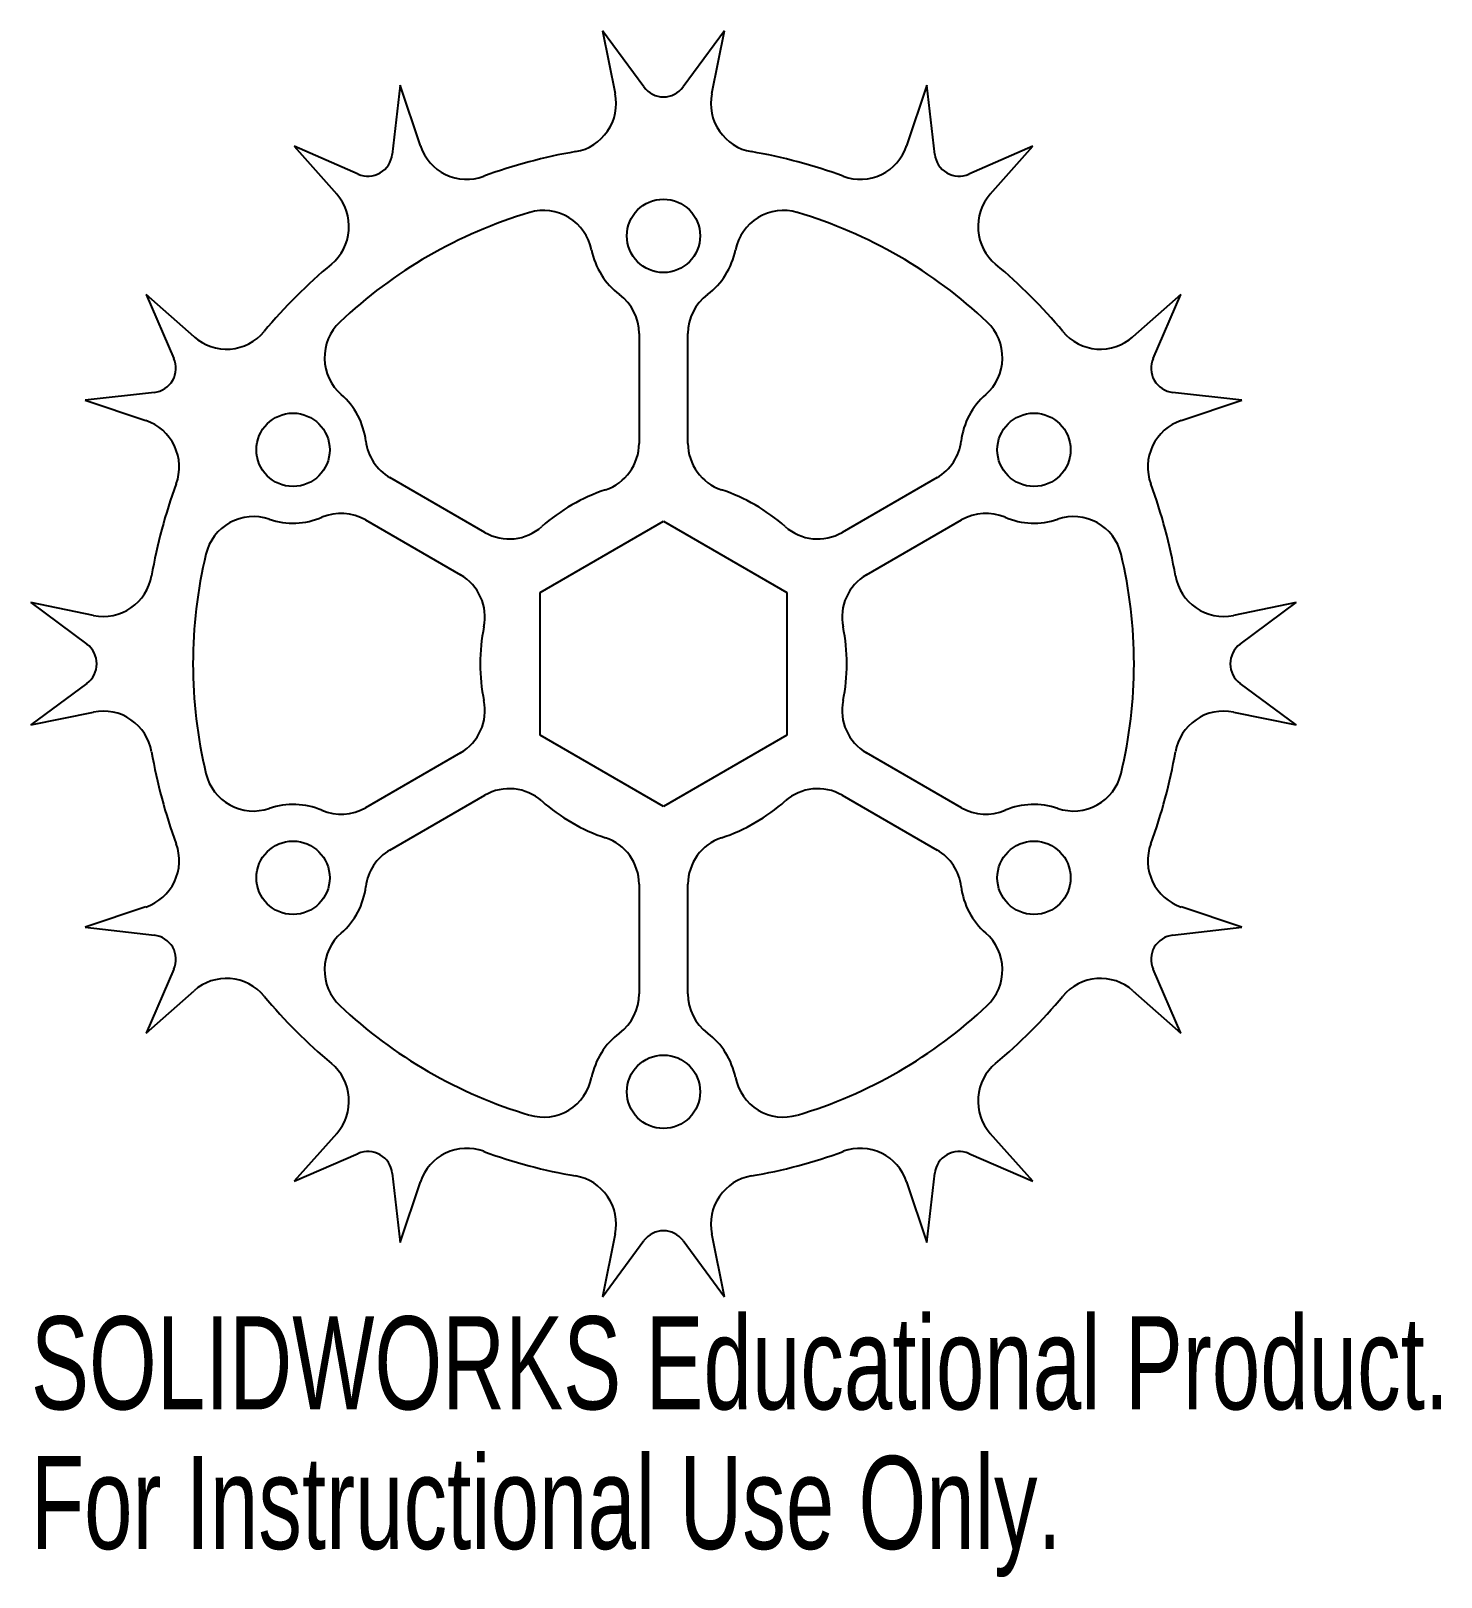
# Model space of a CAD drawing. Header units: inches. Extents: x -1.29 to 1.59, y -1.87 to 1.29.
import ezdxf

# ---------------------------------------------------------------- set-up
doc = ezdxf.new("R2010")
doc.units = ezdxf.units.IN
doc.header["$MEASUREMENT"] = 0
doc.styles.add('SLDTEXTSTYLE0', font='TXT', dxfattribs={"width": 0.7})

msp = doc.modelspace()

# ---------------------------------------------------------------- linework, layer by layer
at = {"color": 7, "linetype": 'Continuous', "lineweight": 25}
for p, q in [((-0.125, 1.294), (-0.0989, 1.1657)), ((-0.0402, 1.1794), (-0.125, 1.294)), ((0.125, 1.294), (0.0402, 1.1794)), ((0.0989, 1.1657), (0.125, 1.294)), ((-0.5387, 1.1831), (-0.5549, 1.0415)), ((-0.4972, 1.0589), (-0.5387, 1.1831)), ((0.5387, 1.1831), (0.4972, 1.0589)), ((0.5549, 1.0415), (0.5387, 1.1831)), ((-0.7552, 1.0581), (-0.6685, 0.9601)), ((-0.6245, 1.0013), (-0.7552, 1.0581)), ((0.7552, 1.0581), (0.6245, 1.0013)), ((0.6685, 0.9601), (0.7552, 1.0581)), ((-1.0581, 0.7552), (-1.0013, 0.6245)), ((-0.9601, 0.6685), (-1.0581, 0.7552)), ((1.0581, 0.7552), (0.9601, 0.6685)), ((1.0013, 0.6245), (1.0581, 0.7552)), ((-0.05, 0.675), (-0.05, 0.4507)), ((0.05, 0.4507), (0.05, 0.675)), ((-1.0415, 0.5549), (-1.1831, 0.5387)), ((-1.1831, 0.5387), (-1.0589, 0.4972)), ((1.1831, 0.5387), (1.0415, 0.5549)), ((1.0589, 0.4972), (1.1831, 0.5387)), ((-0.3653, 0.2686), (-0.5596, 0.3808)), ((0.5596, 0.3808), (0.3653, 0.2686)), ((-0.6096, 0.2942), (-0.4153, 0.182)), ((-0.2525, 0.1458), (0, 0.2916)), ((0, 0.2916), (0.2525, 0.1458)), ((0.4153, 0.182), (0.6096, 0.2942)), ((-0.2525, -0.1458), (-0.2525, 0.1458)), ((0.2525, 0.1458), (0.2525, -0.1458)), ((-1.294, 0.125), (-1.1794, 0.0402)), ((-1.1657, 0.0989), (-1.294, 0.125)), ((1.294, 0.125), (1.1657, 0.0989)), ((1.1794, 0.0402), (1.294, 0.125)), ((-1.1794, -0.0402), (-1.294, -0.125)), ((1.294, -0.125), (1.1794, -0.0402)), ((-1.294, -0.125), (-1.1657, -0.0989)), ((1.1657, -0.0989), (1.294, -0.125)), ((0, -0.2916), (-0.2525, -0.1458)), ((0.2525, -0.1458), (0, -0.2916)), ((-0.4153, -0.182), (-0.6096, -0.2942)), ((0.6096, -0.2942), (0.4153, -0.182)), ((-0.5596, -0.3808), (-0.3653, -0.2686)), ((0.3653, -0.2686), (0.5596, -0.3808)), ((-0.05, -0.4507), (-0.05, -0.675)), ((0.05, -0.675), (0.05, -0.4507)), ((-1.0589, -0.4972), (-1.1831, -0.5387)), ((1.1831, -0.5387), (1.0589, -0.4972)), ((-1.1831, -0.5387), (-1.0415, -0.5549)), ((1.0415, -0.5549), (1.1831, -0.5387)), ((-1.0013, -0.6245), (-1.0581, -0.7552)), ((1.0581, -0.7552), (1.0013, -0.6245)), ((-1.0581, -0.7552), (-0.9601, -0.6685)), ((0.9601, -0.6685), (1.0581, -0.7552)), ((-0.6685, -0.9601), (-0.7552, -1.0581)), ((0.7552, -1.0581), (0.6685, -0.9601)), ((-0.7552, -1.0581), (-0.6245, -1.0013)), ((0.6245, -1.0013), (0.7552, -1.0581)), ((-0.5549, -1.0415), (-0.5387, -1.1831)), ((0.5387, -1.1831), (0.5549, -1.0415)), ((-0.5387, -1.1831), (-0.4972, -1.0589)), ((0.4972, -1.0589), (0.5387, -1.1831)), ((-0.0989, -1.1657), (-0.125, -1.294)), ((0.125, -1.294), (0.0989, -1.1657)), ((-0.125, -1.294), (-0.0402, -1.1794)), ((0.0402, -1.1794), (0.125, -1.294))]:
    msp.add_line(p, q, dxfattribs=at)
for centre in [(0, 0.875), (-0.7578, 0.4375), (0.7578, 0.4375), (-0.7578, -0.4375), (0.7578, -0.4375), (0, -0.875)]:
    msp.add_circle(centre, 0.075, dxfattribs=at)
for centre, radius, start, end in [((0, 1.2092), 0.05, 216.5177, 323.4823), ((-0.1968, 1.1457), 0.1, 279.7487, 11.5177), ((0.1968, 1.1457), 0.1, 168.4823, 260.2513), ((-0.4024, 1.0906), 0.1, 198.4823, 290.2513), ((0, 0), 1.0625, 99.7487, 110.2513), ((0, 0), 1.0625, 69.7487, 80.2513), ((0.4024, 1.0906), 0.1, 249.7487, 341.5177), ((-0.6046, 1.0472), 0.05, 246.5177, 353.4823), ((0.6046, 1.0472), 0.05, 186.5177, 293.4823), ((-0.7433, 0.8938), 0.1, 309.7487, 41.5177), ((0.7433, 0.8938), 0.1, 138.4823, 230.2513), ((0, 0), 0.9625, 106.525, 133.475), ((-0.2453, 0.8269), 0.1, 11.0987, 106.525), ((0.2453, 0.8269), 0.1, 73.475, 168.9013), ((0, 0), 0.9625, 46.525, 73.475), ((0, 0.875), 0.15, 191.0987, 233.1301), ((0, 0.875), 0.15, 306.8699, 348.9013), ((0, 0), 1.0625, 129.7487, 140.2513), ((0, 0), 1.0625, 39.7487, 50.2513), ((-0.15, 0.675), 0.1, 0, 53.1301), ((0.15, 0.675), 0.1, 126.8699, 180), ((-0.5934, 0.6259), 0.1, 133.475, 228.9013), ((0.5934, 0.6259), 0.1, 311.0987, 46.525), ((-0.8938, 0.7433), 0.1, 228.4823, 320.2513), ((0.8938, 0.7433), 0.1, 219.7487, 311.5177), ((-1.0472, 0.6046), 0.05, 276.5177, 23.4823), ((1.0472, 0.6046), 0.05, 156.5177, 263.4823), ((-0.7578, 0.4375), 0.15, 6.8699, 48.9013), ((0.7578, 0.4375), 0.15, 131.0987, 173.1301), ((-1.0906, 0.4024), 0.1, 339.7487, 71.5177), ((1.0906, 0.4024), 0.1, 108.4823, 200.2513), ((-0.5096, 0.4674), 0.1, 186.8699, 240), ((-0.15, 0.4507), 0.1, 288.4085, 0), ((0.15, 0.4507), 0.1, 180, 251.5915), ((0.5096, 0.4674), 0.1, 300, 353.1301), ((0, 0), 1.0625, 159.7487, 170.2513), ((0, 0), 0.375, 108.4085, 131.5915), ((0, 0), 0.375, 48.4085, 71.5915), ((0, 0), 1.0625, 9.7487, 20.2513), ((-0.8388, 0.201), 0.1, 71.0987, 166.525), ((-0.7578, 0.4375), 0.15, 251.0987, 293.1301), ((-0.6596, 0.2076), 0.1, 60, 113.1301), ((0.6596, 0.2076), 0.1, 66.8699, 120), ((0.7578, 0.4375), 0.15, 246.8699, 288.9013), ((0.8388, 0.201), 0.1, 13.475, 108.9013), ((-0.3153, 0.3553), 0.1, 240, 311.5915), ((0.3153, 0.3553), 0.1, 228.4085, 300), ((0, 0), 0.9625, 166.525, 193.475), ((0, 0), 0.9625, 346.525, 13.475), ((-1.1457, 0.1968), 0.1, 258.4823, 350.2513), ((-0.4653, 0.0954), 0.1, 348.4085, 60), ((0.4653, 0.0954), 0.1, 120, 191.5915), ((1.1457, 0.1968), 0.1, 189.7487, 281.5177), ((0, 0), 0.375, 168.4085, 191.5915), ((0, 0), 0.375, 348.4085, 11.5915), ((-1.2092, 0), 0.05, 306.5177, 53.4823), ((1.2092, 0), 0.05, 126.5177, 233.4823), ((-0.4653, -0.0954), 0.1, 300, 11.5915), ((0.4653, -0.0954), 0.1, 168.4085, 240), ((-1.1457, -0.1968), 0.1, 9.7487, 101.5177), ((1.1457, -0.1968), 0.1, 78.4823, 170.2513), ((0, 0), 1.0625, 189.7487, 200.2513), ((0, 0), 1.0625, 339.7487, 350.2513), ((-0.8388, -0.201), 0.1, 193.475, 288.9013), ((0.8388, -0.201), 0.1, 251.0987, 346.525), ((-0.3153, -0.3553), 0.1, 48.4085, 120), ((0, 0), 0.375, 228.4085, 251.5915), ((0, 0), 0.375, 288.4085, 311.5915), ((0.3153, -0.3553), 0.1, 60, 131.5915), ((-0.7578, -0.4375), 0.15, 66.8699, 108.9013), ((-0.6596, -0.2076), 0.1, 246.8699, 300), ((0.6596, -0.2076), 0.1, 240, 293.1301), ((0.7578, -0.4375), 0.15, 71.0987, 113.1301), ((-1.0906, -0.4024), 0.1, 288.4823, 20.2513), ((-0.15, -0.4507), 0.1, 0, 71.5915), ((0.15, -0.4507), 0.1, 108.4085, 180), ((1.0906, -0.4024), 0.1, 159.7487, 251.5177), ((-0.5096, -0.4674), 0.1, 120, 173.1301), ((0.5096, -0.4674), 0.1, 6.8699, 60), ((-0.7578, -0.4375), 0.15, 311.0987, 353.1301), ((0.7578, -0.4375), 0.15, 186.8699, 228.9013), ((-1.0472, -0.6046), 0.05, 336.5177, 83.4823), ((-0.5934, -0.6259), 0.1, 131.0987, 226.525), ((0.5934, -0.6259), 0.1, 313.475, 48.9013), ((1.0472, -0.6046), 0.05, 96.5177, 203.4823), ((-0.8938, -0.7433), 0.1, 39.7487, 131.5177), ((0.8938, -0.7433), 0.1, 48.4823, 140.2513), ((0, 0), 1.0625, 219.7487, 230.2513), ((-0.15, -0.675), 0.1, 306.8699, 0), ((0.15, -0.675), 0.1, 180, 233.1301), ((0, 0), 1.0625, 309.7487, 320.2513), ((0, 0), 0.9625, 226.525, 253.475), ((0, 0), 0.9625, 286.525, 313.475), ((0, -0.875), 0.15, 126.8699, 168.9013), ((0, -0.875), 0.15, 11.0987, 53.1301), ((-0.7433, -0.8938), 0.1, 318.4823, 50.2513), ((0.7433, -0.8938), 0.1, 129.7487, 221.5177), ((-0.2453, -0.8269), 0.1, 253.475, 348.9013), ((0.2453, -0.8269), 0.1, 191.0987, 286.525), ((-0.6046, -1.0472), 0.05, 6.5177, 113.4823), ((-0.4024, -1.0906), 0.1, 69.7487, 161.5177), ((0, 0), 1.0625, 249.7487, 260.2513), ((0, 0), 1.0625, 279.7487, 290.2513), ((0.4024, -1.0906), 0.1, 18.4823, 110.2513), ((0.6046, -1.0472), 0.05, 66.5177, 173.4823), ((-0.1968, -1.1457), 0.1, 348.4823, 80.2513), ((0.1968, -1.1457), 0.1, 99.7487, 191.5177), ((0, -1.2092), 0.05, 36.5177, 143.4823)]:
    msp.add_arc(centre, radius, start, end, dxfattribs=at)

# ---------------------------------------------------------------- texts
at = {"color": 7, "linetype": 'Continuous', "char_height": 0.1903, "attachment_point": 1, "style": 'SLDTEXTSTYLE0'}
for s, insert in [('SOLIDWORKS Educational Product.', (-1.294, -1.3341)), ('For Instructional Use Only.', (-1.294, -1.6196))]:
    msp.add_mtext(s, dxfattribs=dict(at, insert=insert))

doc.saveas('drawing.dxf')
